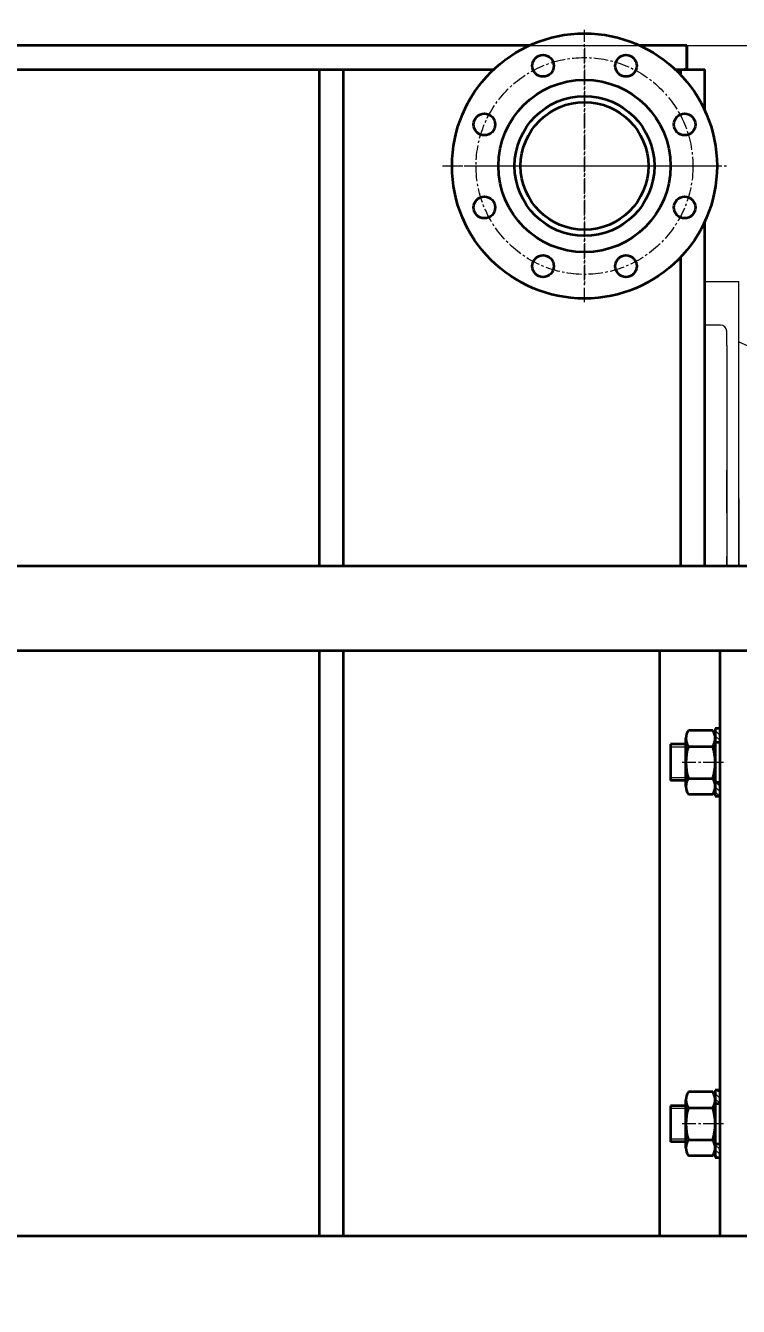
# Model space of a CAD drawing. Header units: millimetres. Extents: x -17820 to 17820, y -12600 to 12600.
# Drawn here: x 7838 to 8430, y 5481 to 6544 of the extents above; entities that cross this region are included whole.
import ezdxf

# ---------------------------------------------------------------- set-up
doc = ezdxf.new("R2010")
doc.units = ezdxf.units.MM
doc.linetypes.add('点画线', pattern=[18, 12, -2, 2, -2])
doc.layers.get('0').update_dxf_attribs({"lineweight": 35})
for name, color, linetype, lineweight in [('EB0_1_1_1_1_1_1_1_1_1_1_1_1_1_1_1_1_1_1_1_1_1_1_1_1_1_1_1_1_1_1_1', 7, 'Continuous', 35), ('EB0_1_1_1_1_1_1_1_1_1_1_1_1_1_1_1_1_1_1_1_1_1_1_1_1_1_1_1_1_1_1_1_1', 7, 'Continuous', 35), ('EB0_1_1_1_1_1_1_1_1_1_1_1_1_1_1_1_1_1_1_1_1_1_1_1_1_1_1_1_1_1_1_1_1_1', 7, 'Continuous', 35), ('中心线层', 1, '点画线', 18), ('剖面线层', 4, 'Continuous', 18), ('尺寸线层', 3, 'Continuous', 18), ('细实线层', 2, 'Continuous', 18)]:
    doc.layers.add(name, color=color, linetype=linetype, lineweight=lineweight)
doc.styles.add('机械', font='isocp', dxfattribs={"width": 0.667, "bigfont": 'gbcbig.shx'})
doc.dimstyles.new('标准', dxfattribs={"dimscale": 60, "dimtxt": 4, "dimasz": 3, "dimexe": 1, "dimexo": 0, "dimgap": 0.76128, "dimtad": 1, "dimdec": 1, "dimdsep": 46, "dimtxsty": '机械', "dimblk": '_CAXARROW', "dimcen": 0, "dimdle": 4, "dimclrt": 2, "dimaunit": 1, "dimazin": 2, "dimtfac": 0.707107, "dimtdec": 3, "dimtmove": 0, "dimatfit": 3, "dimfxl": 0, "dimfrac": 2, "dimtolj": 1, "dimlwd": 18, "dimarcsym": 0})
pattern_1 = [(135, (0, 0), (-2.12132, -2.12132), [])]

# ---------------------------------------------------------------- blocks, each defined once
blk = doc.blocks.new('*X84')
at = {"layer": 'EB0_1_1_1_1_1_1_1_1_1_1_1_1_1_1_1_1_1_1_1_1_1_1_1_1_1_1_1_1_1_1_1_1'}
for p, q in [((-2, 26.6), (-22.3, 26.6)), ((-24.3, -19.9), (-24.3, 19.9)), ((-22.3, 13.3), (-2, 13.3)), ((0, -19.9), (0, 19.9)), ((-22.3, -13.3), (-2, -13.3)), ((-2, -26.6), (-22.3, -26.6))]:
    blk.add_line(p, q, dxfattribs=at)
for centre, radius, start, end in [((-12.3, 19.9), 12, 146.4113, 213.5887), ((-12, 19.9), 12, 326.4113, 33.5887), ((20.7, 0), 45, 162.8371, 197.1629), ((-45, 0), 45, 342.8371, 17.1629), ((-12.3, -19.9), 12, 146.4113, 213.5887), ((-12, -19.9), 12, 326.4113, 33.5887)]:
    blk.add_arc(centre, radius, start, end, dxfattribs=at)
at = {"layer": '中心线层', "linetype": '点画线', "lineweight": 18}
blk.add_line((2, 0), (-27.3, 0), dxfattribs=at)
blk = doc.blocks.new('*X85')
at = {"layer": '剖面线层', "linetype": 'Continuous', "lineweight": 18}
h = blk.add_hatch(dxfattribs=at)
h.set_pattern_fill('无图案', color=256, scale=3, angle=135, style=0, pattern_type=0)
h.set_pattern_definition(pattern_1)
edge = h.paths.add_edge_path(flags=0)
edge.add_line((0, 16.5), (0, 28))
edge.add_line((-4, 16.5), (0, 16.5))
edge.add_line((-4, 28), (-4, 16.5))
edge.add_line((0, 28), (-4, 28))
h = blk.add_hatch(dxfattribs=at)
h.set_pattern_fill('无图案', color=256, scale=3, angle=135, style=0, pattern_type=0)
h.set_pattern_definition(pattern_1)
edge = h.paths.add_edge_path(flags=0)
edge.add_line((0, -28), (0, -16.5))
edge.add_line((-4, -28), (0, -28))
edge.add_line((-4, -16.5), (-4, -28))
edge.add_line((0, -16.5), (-4, -16.5))
at = {"layer": 'EB0_1_1_1_1_1_1_1_1_1_1_1_1_1_1_1_1_1_1_1_1_1_1_1_1_1_1_1_1_1_1_1_1'}
for p, q in [((-4, 28), (-4, -28)), ((0, 28), (-4, 28)), ((0, -28), (0, 28)), ((0, 16.5), (-4, 16.5)), ((-4, -16.5), (0, -16.5)), ((-4, -28), (0, -28))]:
    blk.add_line(p, q, dxfattribs=at)
at = {"layer": '中心线层', "color": 1, "linetype": '点画线', "lineweight": 18}
blk.add_line((3, 0), (-7, 0), dxfattribs=at)
blk = doc.blocks.new('*X86')
at = {"layer": 'EB0_1_1_1_1_1_1_1_1_1_1_1_1_1_1_1_1_1_1_1_1_1_1_1_1_1_1_1_1_1_1_1_1'}
for p, q in [((-2, 26.6), (-22.3, 26.6)), ((-24.3, -19.9), (-24.3, 19.9)), ((-22.3, 13.3), (-2, 13.3)), ((0, -19.9), (0, 19.9)), ((-22.3, -13.3), (-2, -13.3)), ((-2, -26.6), (-22.3, -26.6))]:
    blk.add_line(p, q, dxfattribs=at)
for centre, radius, start, end in [((-12.3, 19.9), 12, 146.4113, 213.5887), ((-12, 19.9), 12, 326.4113, 33.5887), ((20.7, 0), 45, 162.8371, 197.1629), ((-45, 0), 45, 342.8371, 17.1629), ((-12.3, -19.9), 12, 146.4113, 213.5887), ((-12, -19.9), 12, 326.4113, 33.5887)]:
    blk.add_arc(centre, radius, start, end, dxfattribs=at)
at = {"layer": '中心线层', "linetype": '点画线', "lineweight": 18}
blk.add_line((2, 0), (-27.3, 0), dxfattribs=at)
blk = doc.blocks.new('*X87')
at = {"layer": '剖面线层', "linetype": 'Continuous', "lineweight": 18}
h = blk.add_hatch(dxfattribs=at)
h.set_pattern_fill('无图案', color=256, scale=3, angle=135, style=0, pattern_type=0)
h.set_pattern_definition(pattern_1)
edge = h.paths.add_edge_path(flags=0)
edge.add_line((0, 16.5), (0, 28))
edge.add_line((-4, 16.5), (0, 16.5))
edge.add_line((-4, 28), (-4, 16.5))
edge.add_line((0, 28), (-4, 28))
h = blk.add_hatch(dxfattribs=at)
h.set_pattern_fill('无图案', color=256, scale=3, angle=135, style=0, pattern_type=0)
h.set_pattern_definition(pattern_1)
edge = h.paths.add_edge_path(flags=0)
edge.add_line((0, -28), (0, -16.5))
edge.add_line((-4, -28), (0, -28))
edge.add_line((-4, -16.5), (-4, -28))
edge.add_line((0, -16.5), (-4, -16.5))
at = {"layer": 'EB0_1_1_1_1_1_1_1_1_1_1_1_1_1_1_1_1_1_1_1_1_1_1_1_1_1_1_1_1_1_1_1_1'}
for p, q in [((-4, 28), (-4, -28)), ((0, 28), (-4, 28)), ((0, -28), (0, 28)), ((0, 16.5), (-4, 16.5)), ((-4, -16.5), (0, -16.5)), ((-4, -28), (0, -28))]:
    blk.add_line(p, q, dxfattribs=at)
at = {"layer": '中心线层', "color": 1, "linetype": '点画线', "lineweight": 18}
blk.add_line((3, 0), (-7, 0), dxfattribs=at)
blk = doc.blocks.new('*X90')
at = {"layer": '细实线层', "color": 6, "linetype": 'Continuous', "lineweight": 18}
for p, q in [((-95.6, 41.7), (-67.6, 41.7)), ((-67.6, -112.9), (-67.6, 41.7)), ((-82.6, 5.7), (-95.6, 5.7)), ((-77.6, -11.3), (-77.6, 0.7)), ((-67.6, -8.3), (198.4, -126.3)), ((-77.6, -11.3), (-77.6, -194.3)), ((-30.4, -35.7), (183.4, -130.6)), ((-49.6, -60.1), (150.4, -148.8)), ((-38.5, -54), (162.4, -143.2)), ((-56.6, -161.3), (-56.6, -64.6)), ((-77.6, -150.3), (-77.6, -114.8)), ((-67.6, -194.3), (-67.6, -112.9)), ((198.4, -126.3), (198.4, -271.3)), ((186.4, -135.2), (186.4, -200.8)), ((-77.6, -138.3), (-77.6, -150.3)), ((-67.6, -138.3), (-67.6, -194.3)), ((165.4, -147.7), (165.4, -200.8)), ((153.4, -153.3), (153.4, -221.3)), ((-51.6, -166.3), (45.4, -166.3)), ((-40.6, -176.3), (33.4, -176.3)), ((50.4, -171.3), (50.4, -194.3)), ((-77.6, -194.3), (-77.6, -186.3)), ((38.4, -181.3), (38.4, -194.3)), ((121.9, -226.3), (148.4, -226.3)), ((257.4, -226.3), (198.4, -226.3)), ((257.4, -276.3), (257.4, -226.3)), ((121.9, -236.3), (124.4, -236.3)), ((121.9, -256.3), (124.4, -256.3)), ((121.9, -266.3), (152.4, -266.3)), ((152.4, -266.3), (162.4, -276.3)), ((198.4, -271.3), (157.4, -271.3)), ((162.4, -276.3), (223.9, -276.3)), ((223.9, -276.3), (257.4, -276.3))]:
    blk.add_line(p, q, dxfattribs=at)
for radius in [21, 12]:
    blk.add_circle((172.4, -243.3), radius, dxfattribs=at)
for centre, radius, start, end in [((-82.6, 0.7), 5, 0, 90), ((-34.5, -44.9), 10, 66.0775, 246.0775), ((-51.6, -64.6), 5, 66.0775, 180), ((181.4, -135.2), 5, 0, 66.0775), ((148.4, -153.3), 5, 0, 66.0775), ((160.4, -147.7), 5, 0, 66.0775), ((-51.6, -161.3), 5, 180, 270), ((45.4, -171.3), 5, 0, 90), ((-40.6, -186.3), 10, 90, 233.1302), ((33.4, -181.3), 5, 0, 90), ((175.9, -200.8), 10.5, 180, 360), ((148.4, -221.3), 5, 270, 0), ((124.4, -246.3), 10, 270, 90)]:
    blk.add_arc(centre, radius, start, end, dxfattribs=at)
blk = doc.blocks.new('*X186')
at = {"layer": '尺寸线层', "linetype": 'Continuous', "lineweight": 18}
for points in [[(11014.3, 9122.9), (10991.8, 8942.9), (11036.8, 8942.9)], [(11014.3, 4347.9), (10991.8, 4527.9), (11036.8, 4527.9)]]:
    blk.add_hatch(color=0, dxfattribs=at).paths.add_polyline_path(points, flags=0)
at = {"layer": '尺寸线层', "color": 0, "linetype": 'Continuous'}
for p, q in [((6587, 9122.9), (11074.3, 9122.9)), ((8682, 4347.9), (11074.3, 4347.9))]:
    blk.add_line(p, q, dxfattribs=at)
at = {"layer": '尺寸线层', "color": 0, "linetype": 'Continuous', "lineweight": 18}
blk.add_line((11014.3, 4347.9), (11014.3, 9122.9), dxfattribs=at)
at = {"layer": '尺寸线层', "color": 2, "insert": (10848.7, 6735.4), "char_height": 240, "width": 919.317, "attachment_point": 5, "rotation": 90, "line_spacing_factor": 0.939812, "style": '机械'}
blk.add_mtext('\\T1.1;4775', dxfattribs=at)
blk = doc.blocks.new('_CAXARROW')
blk.add_hatch(color=2).paths.add_polyline_path([(0, 0), (-1, 0.125), (-1, -0.125)], flags=0)
blk = doc.blocks.new('*X192')
at = {"layer": '尺寸线层', "linetype": 'Continuous', "lineweight": 18}
for points in [[(9897.9, 6527.9), (9875.4, 6347.9), (9920.4, 6347.9)], [(9897.9, 4347.9), (9875.4, 4527.9), (9920.4, 4527.9)]]:
    blk.add_hatch(color=0, dxfattribs=at).paths.add_polyline_path(points, flags=0)
at = {"layer": '尺寸线层', "color": 0, "linetype": 'Continuous'}
for p, q in [((8256.2, 6527.9), (9957.9, 6527.9)), ((8157, 4347.9), (9957.9, 4347.9))]:
    blk.add_line(p, q, dxfattribs=at)
at = {"layer": '尺寸线层', "color": 0, "linetype": 'Continuous', "lineweight": 18}
blk.add_line((9897.9, 4347.9), (9897.9, 6527.9), dxfattribs=at)
at = {"layer": '尺寸线层', "color": 2, "insert": (9732.3, 5437.9), "char_height": 240, "width": 873.579, "attachment_point": 5, "rotation": 90, "line_spacing_factor": 0.939812, "style": '机械'}
blk.add_mtext('\\T1.1;2180', dxfattribs=at)
blk = doc.blocks.new('*X203')
at = {"layer": '尺寸线层', "linetype": 'Continuous', "lineweight": 18}
for points in [[(6075.5, 9740.3), (6255.5, 9717.8), (6255.5, 9762.8)], [(9180.5, 9740.3), (9000.5, 9717.8), (9000.5, 9762.8)]]:
    blk.add_hatch(color=0, dxfattribs=at).paths.add_polyline_path(points, flags=0)
at = {"layer": '尺寸线层', "color": 0, "linetype": 'Continuous'}
for p, q in [((6075.5, 5567.9), (6075.5, 9800.3)), ((9180.5, 6254.4), (9180.5, 9800.3))]:
    blk.add_line(p, q, dxfattribs=at)
at = {"layer": '尺寸线层', "color": 0, "linetype": 'Continuous', "lineweight": 18}
blk.add_line((9180.5, 9740.3), (6075.5, 9740.3), dxfattribs=at)
at = {"layer": '尺寸线层', "color": 2, "insert": (7628, 9906), "char_height": 240, "width": 827.842, "attachment_point": 5, "line_spacing_factor": 0.939812, "style": '机械'}
blk.add_mtext('\\T1.1;3105', dxfattribs=at)

msp = doc.modelspace()

# ---------------------------------------------------------------- linework, layer by layer
at = {"layer": 'EB0_1_1_1_1_1_1_1_1_1_1_1_1_1_1_1_1_1_1_1_1_1_1_1_1_1_1_1_1_1_1_1'}
for p, q in [((8256.22, 6527.92), (7017.87, 6527.92)), ((8387.04, 6527.92), (8347.87, 6527.92)), ((8387.04, 6527.92), (8347.87, 6527.92)), ((8387.04, 6527.92), (8357.42, 6527.92))]:
    msp.add_line(p, q, dxfattribs=at)
at = {"layer": 'EB0_1_1_1_1_1_1_1_1_1_1_1_1_1_1_1_1_1_1_1_1_1_1_1_1_1_1_1_1_1_1_1_1'}
for p, q in [((8387.04, 6527.92), (8347.87, 6527.92)), ((8387.04, 6527.92), (8357.42, 6527.92)), ((8387.04, 6527.92), (8387.04, 6507.92)), ((8387.04, 6507.92), (8387.04, 6527.92)), ((7047.54, 6507.92), (8226.55, 6507.92)), ((8082.04, 6095.92), (8082.04, 6507.92)), ((8102.04, 6095.92), (8102.04, 6507.92)), ((8377.54, 6507.92), (8402.04, 6507.92)), ((8377.54, 6507.92), (8402.04, 6507.92)), ((8382.04, 6503.42), (8382.04, 6507.92)), ((8384.66, 6507.92), (8402.04, 6507.92)), ((8387.04, 6507.92), (8384.66, 6507.92)), ((8402.04, 6473.74), (8402.04, 6507.92)), ((8402.04, 6473.74), (8402.04, 6507.92)), ((8402.04, 6473.74), (8402.04, 6507.92)), ((8402.04, 6095.92), (8402.04, 6382.09)), ((8382.04, 6095.92), (8382.04, 6352.42)), ((6654.54, 6095.92), (8619.54, 6095.92)), ((8082.04, 6095.92), (8102.04, 6095.92)), ((8382.04, 6095.92), (8402.04, 6095.92)), ((6654.54, 6025.92), (8619.54, 6025.92)), ((8082.04, 5539.92), (8082.04, 6025.92)), ((8082.04, 6025.92), (8102.04, 6025.92)), ((8102.04, 5539.92), (8102.04, 6025.92)), ((8364.54, 5539.92), (8364.54, 6025.92)), ((8414.54, 5539.92), (8414.54, 6025.92)), ((8414.54, 6025.92), (8439.54, 6025.92)), ((8373.54, 5947.92), (8373.54, 5917.92)), ((8414.54, 5947.92), (8373.54, 5947.92)), ((8414.54, 5917.92), (8373.54, 5917.92)), ((8373.54, 5647.92), (8373.54, 5617.92)), ((8414.54, 5647.92), (8373.54, 5647.92)), ((8414.54, 5617.92), (8373.54, 5617.92)), ((6654.54, 5539.92), (8619.54, 5539.92)), ((8082.04, 5539.92), (8102.04, 5539.92)), ((8414.54, 5539.92), (8439.54, 5539.92))]:
    msp.add_line(p, q, dxfattribs=at)
at = {"layer": 'EB0_1_1_1_1_1_1_1_1_1_1_1_1_1_1_1_1_1_1_1_1_1_1_1_1_1_1_1_1_1_1_1_1_1'}
for centre, radius in [((8302.04, 6427.92), 110), ((8267.6, 6511.07), 9), ((8336.49, 6511.07), 9), ((8302.04, 6427.92), 71.5), ((8302.04, 6427.92), 58), ((8302.04, 6427.92), 53), ((8218.9, 6462.36), 9), ((8385.19, 6462.36), 9), ((8218.9, 6393.48), 9), ((8385.19, 6393.48), 9), ((8267.6, 6344.77), 9), ((8336.49, 6344.77), 9)]:
    msp.add_circle(centre, radius, dxfattribs=at)
at = {"layer": '中心线层', "linetype": '点画线', "lineweight": 18}
for p, q in [((8302.04, 6314.92), (8302.04, 6540.92)), ((8189.04, 6427.92), (8415.04, 6427.92))]:
    msp.add_line(p, q, dxfattribs=at)
at = {"layer": '中心线层'}
for p, q in [((8302.04, 6525.92), (8302.04, 6329.92)), ((8184.04, 6427.92), (8420.04, 6427.92)), ((8204.04, 6427.92), (8400.04, 6427.92))]:
    msp.add_line(p, q, dxfattribs=at)
msp.add_circle((8302.04, 6427.92), 90, dxfattribs=at)
at = {"layer": '细实线层'}
for p, q in [((8414.54, 5945.67), (8373.54, 5945.67)), ((8414.54, 5920.17), (8373.54, 5920.17)), ((8414.54, 5645.67), (8373.54, 5645.67)), ((8414.54, 5620.17), (8373.54, 5620.17))]:
    msp.add_line(p, q, dxfattribs=at)

# ---------------------------------------------------------------- block references
at = {"layer": 'EB0_1_1_1_1_1_1_1_1_1_1_1_1_1_1_1_1_1_1_1_1_1_1_1_1_1_1_1_1_1_1_1_1'}
msp.add_blockref('*X90', (8497.67, 6290.21), dxfattribs=at)

# ---------------------------------------------------------------- next in the draw order: wipeouts: each hides what was drawn before it
at = {"linetype": 'Continuous', "lineweight": 35}
for points in [[(8386.24, 5932.92), (8386.24, 5913), (8386.24, 5913), (8386.25, 5912.76), (8386.25, 5912.53), (8386.27, 5912.3), (8386.28, 5912.06), (8386.3, 5911.83), (8386.33, 5911.6), (8386.36, 5911.36), (8386.39, 5911.13), (8386.43, 5910.9), (8386.47, 5910.67), (8386.52, 5910.44), (8386.57, 5910.21), (8386.63, 5909.98), (8386.69, 5909.76), (8386.76, 5909.53), (8386.83, 5909.31), (8386.9, 5909.09), (8386.98, 5908.86), (8387.06, 5908.64), (8387.15, 5908.43), (8387.24, 5908.21), (8387.34, 5908), (8387.44, 5907.78), (8387.54, 5907.57), (8387.65, 5907.37), (8387.76, 5907.16), (8387.88, 5906.96), (8388, 5906.76), (8388.12, 5906.56), (8388.25, 5906.36), (8388.25, 5906.36), (8408.54, 5906.36), (8408.54, 5906.36), (8408.67, 5906.56), (8408.79, 5906.76), (8408.91, 5906.96), (8409.03, 5907.16), (8409.14, 5907.37), (8409.25, 5907.57), (8409.35, 5907.78), (8409.45, 5908), (8409.55, 5908.21), (8409.64, 5908.43), (8409.73, 5908.64), (8409.81, 5908.86), (8409.89, 5909.09), (8409.96, 5909.31), (8410.03, 5909.53), (8410.1, 5909.76), (8410.16, 5909.98), (8410.22, 5910.21), (8410.27, 5910.44), (8410.32, 5910.67), (8410.36, 5910.9), (8410.4, 5911.13), (8410.43, 5911.36), (8410.46, 5911.6), (8410.49, 5911.83), (8410.51, 5912.06), (8410.52, 5912.3), (8410.54, 5912.53), (8410.54, 5912.76), (8410.54, 5913), (8410.54, 5913), (8410.54, 5932.92), (8410.54, 5932.92), (8410.54, 5952.84), (8410.54, 5952.84), (8410.54, 5953.07), (8410.54, 5953.31), (8410.52, 5953.54), (8410.51, 5953.77), (8410.49, 5954.01), (8410.46, 5954.24), (8410.43, 5954.47), (8410.4, 5954.7), (8410.36, 5954.94), (8410.32, 5955.17), (8410.27, 5955.4), (8410.22, 5955.62), (8410.16, 5955.85), (8410.1, 5956.08), (8410.03, 5956.3), (8409.96, 5956.53), (8409.89, 5956.75), (8409.81, 5956.97), (8409.73, 5957.19), (8409.64, 5957.41), (8409.55, 5957.62), (8409.45, 5957.84), (8409.35, 5958.05), (8409.25, 5958.26), (8409.14, 5958.47), (8409.03, 5958.67), (8408.91, 5958.88), (8408.79, 5959.08), (8408.67, 5959.28), (8408.54, 5959.48), (8408.54, 5959.48), (8388.25, 5959.48), (8388.25, 5959.48), (8388.12, 5959.28), (8388, 5959.08), (8387.88, 5958.88), (8387.76, 5958.67), (8387.65, 5958.47), (8387.54, 5958.26), (8387.44, 5958.05), (8387.34, 5957.84), (8387.24, 5957.62), (8387.15, 5957.41), (8387.06, 5957.19), (8386.98, 5956.97), (8386.9, 5956.75), (8386.83, 5956.53), (8386.76, 5956.3), (8386.69, 5956.08), (8386.63, 5955.85), (8386.57, 5955.62), (8386.52, 5955.4), (8386.47, 5955.17), (8386.43, 5954.94), (8386.39, 5954.7), (8386.36, 5954.47), (8386.33, 5954.24), (8386.3, 5954.01), (8386.28, 5953.77), (8386.27, 5953.54), (8386.25, 5953.31), (8386.25, 5953.07), (8386.24, 5952.84), (8386.24, 5952.84)], [(8386.24, 5632.92), (8386.24, 5613), (8386.24, 5613), (8386.25, 5612.76), (8386.25, 5612.53), (8386.27, 5612.3), (8386.28, 5612.06), (8386.3, 5611.83), (8386.33, 5611.6), (8386.36, 5611.36), (8386.39, 5611.13), (8386.43, 5610.9), (8386.47, 5610.67), (8386.52, 5610.44), (8386.57, 5610.21), (8386.63, 5609.98), (8386.69, 5609.76), (8386.76, 5609.53), (8386.83, 5609.31), (8386.9, 5609.09), (8386.98, 5608.86), (8387.06, 5608.64), (8387.15, 5608.43), (8387.24, 5608.21), (8387.34, 5608), (8387.44, 5607.78), (8387.54, 5607.57), (8387.65, 5607.37), (8387.76, 5607.16), (8387.88, 5606.96), (8388, 5606.76), (8388.12, 5606.56), (8388.25, 5606.36), (8388.25, 5606.36), (8408.54, 5606.36), (8408.54, 5606.36), (8408.67, 5606.56), (8408.79, 5606.76), (8408.91, 5606.96), (8409.03, 5607.16), (8409.14, 5607.37), (8409.25, 5607.57), (8409.35, 5607.78), (8409.45, 5608), (8409.55, 5608.21), (8409.64, 5608.43), (8409.73, 5608.64), (8409.81, 5608.86), (8409.89, 5609.09), (8409.96, 5609.31), (8410.03, 5609.53), (8410.1, 5609.76), (8410.16, 5609.98), (8410.22, 5610.21), (8410.27, 5610.44), (8410.32, 5610.67), (8410.36, 5610.9), (8410.4, 5611.13), (8410.43, 5611.36), (8410.46, 5611.6), (8410.49, 5611.83), (8410.51, 5612.06), (8410.52, 5612.3), (8410.54, 5612.53), (8410.54, 5612.76), (8410.54, 5613), (8410.54, 5613), (8410.54, 5632.92), (8410.54, 5632.92), (8410.54, 5652.84), (8410.54, 5652.84), (8410.54, 5653.07), (8410.54, 5653.31), (8410.52, 5653.54), (8410.51, 5653.77), (8410.49, 5654.01), (8410.46, 5654.24), (8410.43, 5654.47), (8410.4, 5654.7), (8410.36, 5654.94), (8410.32, 5655.17), (8410.27, 5655.4), (8410.22, 5655.62), (8410.16, 5655.85), (8410.1, 5656.08), (8410.03, 5656.3), (8409.96, 5656.53), (8409.89, 5656.75), (8409.81, 5656.97), (8409.73, 5657.19), (8409.64, 5657.41), (8409.55, 5657.62), (8409.45, 5657.84), (8409.35, 5658.05), (8409.25, 5658.26), (8409.14, 5658.47), (8409.03, 5658.67), (8408.91, 5658.88), (8408.79, 5659.08), (8408.67, 5659.28), (8408.54, 5659.48), (8408.54, 5659.48), (8388.25, 5659.48), (8388.25, 5659.48), (8388.12, 5659.28), (8388, 5659.08), (8387.88, 5658.88), (8387.76, 5658.67), (8387.65, 5658.47), (8387.54, 5658.26), (8387.44, 5658.05), (8387.34, 5657.84), (8387.24, 5657.62), (8387.15, 5657.41), (8387.06, 5657.19), (8386.98, 5656.97), (8386.9, 5656.75), (8386.83, 5656.53), (8386.76, 5656.3), (8386.69, 5656.08), (8386.63, 5655.85), (8386.57, 5655.62), (8386.52, 5655.4), (8386.47, 5655.17), (8386.43, 5654.94), (8386.39, 5654.7), (8386.36, 5654.47), (8386.33, 5654.24), (8386.3, 5654.01), (8386.28, 5653.77), (8386.27, 5653.54), (8386.25, 5653.31), (8386.25, 5653.07), (8386.24, 5652.84), (8386.24, 5652.84)]]:
    msp.add_wipeout(points, dxfattribs=at).dxf.layer = 'EB0_1_1_1_1_1_1_1_1_1_1_1_1_1_1_1_1_1_1_1_1_1_1_1_1_1_1_1_1_1_1_1_1'

# ---------------------------------------------------------------- next in the draw order: block references
at = {"layer": 'EB0_1_1_1_1_1_1_1_1_1_1_1_1_1_1_1_1_1_1_1_1_1_1_1_1_1_1_1_1_1_1_1_1', "linetype": 'Continuous', "lineweight": 35}
for name, p in [('*X84', (8410.54, 5932.92)), ('*X86', (8410.54, 5632.92))]:
    msp.add_blockref(name, p, dxfattribs=at)

# ---------------------------------------------------------------- next in the draw order: wipeouts: each hides what was drawn before it
at = {"linetype": 'Continuous', "lineweight": 35}
for points in [[(8410.54, 5932.92), (8410.54, 5916.42), (8410.54, 5916.42), (8410.54, 5904.92), (8410.54, 5904.92), (8414.54, 5904.92), (8414.54, 5904.92), (8414.54, 5916.42), (8414.54, 5916.42), (8414.54, 5932.92), (8414.54, 5932.92), (8414.54, 5949.42), (8414.54, 5949.42), (8414.54, 5960.92), (8414.54, 5960.92), (8410.54, 5960.92), (8410.54, 5960.92), (8410.54, 5949.42), (8410.54, 5949.42)], [(8410.54, 5632.92), (8410.54, 5616.42), (8410.54, 5616.42), (8410.54, 5604.92), (8410.54, 5604.92), (8414.54, 5604.92), (8414.54, 5604.92), (8414.54, 5616.42), (8414.54, 5616.42), (8414.54, 5632.92), (8414.54, 5632.92), (8414.54, 5649.42), (8414.54, 5649.42), (8414.54, 5660.92), (8414.54, 5660.92), (8410.54, 5660.92), (8410.54, 5660.92), (8410.54, 5649.42), (8410.54, 5649.42)]]:
    msp.add_wipeout(points, dxfattribs=at).dxf.layer = 'EB0_1_1_1_1_1_1_1_1_1_1_1_1_1_1_1_1_1_1_1_1_1_1_1_1_1_1_1_1_1_1_1_1'

# ---------------------------------------------------------------- next in the draw order: block references
at = {"layer": 'EB0_1_1_1_1_1_1_1_1_1_1_1_1_1_1_1_1_1_1_1_1_1_1_1_1_1_1_1_1_1_1_1_1', "linetype": 'Continuous', "lineweight": 35}
for name, p in [('*X85', (8414.54, 5932.92)), ('*X87', (8414.54, 5632.92))]:
    msp.add_blockref(name, p, dxfattribs=at)

# ---------------------------------------------------------------- next in the draw order: dimensions: what is measured, and where the dimension line sits
at = {"layer": '尺寸线层'}
dim = msp.add_linear_dim(base=(6075.54, 9740.27), p1=(9180.54, 6254.42), p2=(6075.54, 5567.92), dimstyle='标准', override={"dimsah": 1, "dimtfill": 1, "dimtzin": 8}, dxfattribs=at)
dim.commit()
dim.dimension.update_dxf_attribs({"geometry": '*X203', "text_midpoint": (7628.04, 9740.27)})
for base, p1, p2, override, picture, middle in [((11014.34, 9122.92), (8682.04, 4347.92), (6587.04, 9122.92), {"dimsah": 1, "dimtfac": 1, "dimtfill": 1, "dimtzin": 8}, '*X186', (11014.34, 6735.42)), ((9897.94, 6527.92), (8157.04, 4347.92), (8256.22, 6527.92), {"dimsah": 1, "dimtfill": 1, "dimtzin": 8}, '*X192', (9897.94, 5437.92))]:
    dim = msp.add_linear_dim(base=base, p1=p1, p2=p2, angle=90, dimstyle='标准', override=override, dxfattribs=at)
    dim.commit()
    dim.dimension.update_dxf_attribs({"geometry": picture, "text_midpoint": middle})

doc.saveas('drawing.dxf')
